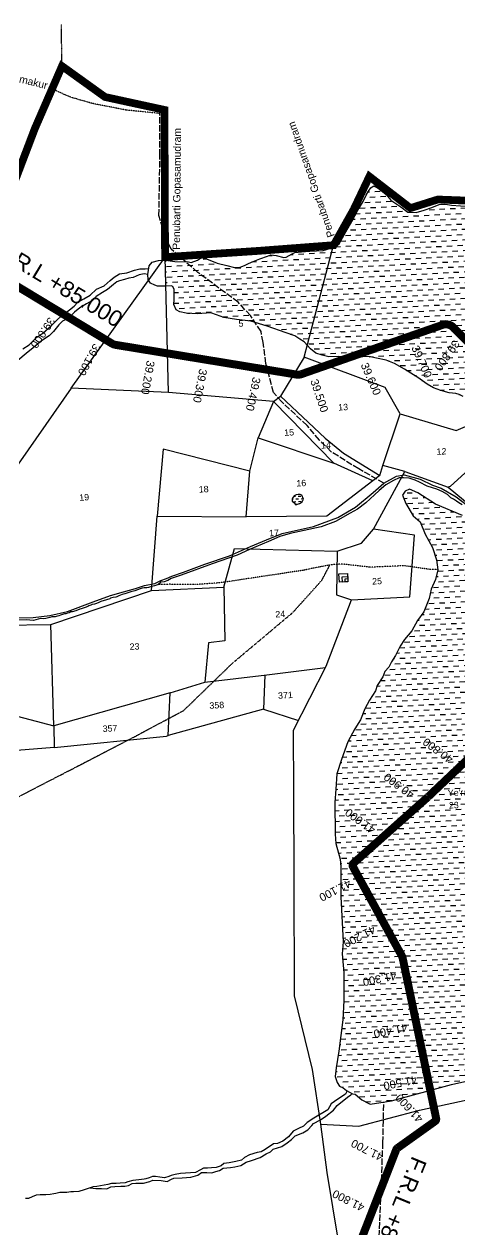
# Model space of a CAD drawing. Header units: inches. Extents: x 333501 to 344855, y 1583704 to 1591724.
# Drawn here: x 337324 to 338142, y 1585560 to 1587821 of the extents above; entities that cross this region are included whole.
import ezdxf

# ---------------------------------------------------------------- set-up
doc = ezdxf.new("R2010")
doc.units = ezdxf.units.IN
doc.header["$MEASUREMENT"] = 0
for name, pattern in [('ACAD_ISO02W100', [15, 12, -3]), ('ACAD_ISO03W100', [30, 12, -18]), ('ACAD_ISO07W100', [3, 0, -3]), ('BORDER', [1.75, 0.5, -0.25, 0.5, -0.25, 0, -0.25])]:
    doc.linetypes.add(name, pattern=pattern)
for name, color, linetype in [('BLOCK', 7, 'Continuous'), ('CARTTRACK', 30, 'ACAD_ISO02W100'), ('NALA', 4, 'Continuous'), ('SQUAREWELL', 5, 'Continuous'), ('SURVEY_BND', 7, 'Continuous'), ('SURVEY_NO', 7, 'Continuous'), ('WATER_BODY', 4, 'Continuous')]:
    doc.layers.add(name, color=color, linetype=linetype)
for name, color, linetype, lineweight in [('FOOTPATH', 150, 'ACAD_ISO07W100', 30), ('ROAD', 1, 'Continuous', 25), ('VILL_BOUNDARY', 6, 'BORDER', 30)]:
    doc.layers.add(name, color=color, linetype=linetype, lineweight=lineweight)
doc.styles.get("Standard").update_dxf_attribs({"font": 'arial.ttf'})
pattern_1 = [(3.0716, (336183.179, 1589066.173), (9.411546, 10.478884), [9.959523, -9.959523])]

msp = doc.modelspace()

# ---------------------------------------------------------------- hatches: boundary and pattern name
at = {"layer": 'WATER_BODY'}
h = msp.add_hatch(dxfattribs=at)
h.set_pattern_fill('DASH', color=256, scale=79.676184, angle=3.0716, style=0)
h.set_pattern_definition(pattern_1)
h.paths.add_polyline_path([(338574.3, 1587274.3), (338572.4, 1587285.6), (338564.6, 1587302.7), (338544.7, 1587320.2), (338520.5, 1587333.4), (338480.7, 1587348.2), (338443.2, 1587359), (338412.2, 1587371.2), (338391.2, 1587380), (338362.3, 1587407.6), (338320.8, 1587442.7), (338289.5, 1587468.1), (338280.1, 1587473.5), (338266.3, 1587475.2), (338247.9, 1587476.5), (338204, 1587479.4), (338160, 1587478.6), (338126.3, 1587481.2), (338118.8, 1587482.6), (338112.3, 1587483.3), (338102.8, 1587482.6), (338089.2, 1587477.2), (338074.5, 1587471.8), (338059.9, 1587467.7), (338043.9, 1587468.2), (338031.2, 1587477.9), (338012.4, 1587490.5), (338003.2, 1587501.1), (337994.2, 1587509), (337988.2, 1587513.3), (337981.1, 1587517.6), (337979.2, 1587517.2), (337974.7, 1587513.5), (337970.2, 1587507.5), (337966.1, 1587500.2), (337960.1, 1587488.4), (337950.4, 1587472), (337939, 1587450.8), (337927.6, 1587431.3), (337915.3, 1587409.1), (337908, 1587403.2), (337903.8, 1587401.9), (337855.6, 1587218.4), (337861.2, 1587212.1), (337871.7, 1587204), (337883.1, 1587200.3), (337895.7, 1587197.1), (337914, 1587197.8), (337937.7, 1587195.8), (337970.8, 1587197.4), (337985.3, 1587194.8), (338003.5, 1587190.7), (338018.9, 1587184.7), (338037.7, 1587173.6), (338049.5, 1587166.5), (338062.8, 1587158.3), (338080.2, 1587146), (338092.5, 1587139.2), (338105.9, 1587134.1), (338121.7, 1587129.7), (338134.1, 1587128.5), (338140.7, 1587126.1), (338147.9, 1587122.9), (338153.9, 1587117.2), (338164.6, 1587112.6), (338174.5, 1587109.5), (338185, 1587107.2), (338194.2, 1587103.7), (338207, 1587098.7), (338227.8, 1587088.2), (338237.7, 1587083.1), (338240.8, 1587080), (338245.8, 1587094.6), (338361.8, 1587048.6), (338438.7, 1587014.1), (338454, 1586991.3), (338460.1, 1586991.6), (338465.7, 1586991.9), (338472.6, 1586992.3), (338481.3, 1586994), (338489.6, 1586995.5), (338502.7, 1586995.6), (338508.7, 1586995.9), (338520.3, 1586994.4), (338527.9, 1586995.8), (338540, 1586997.4), (338536.4, 1587029.5), (338534, 1587069.6), (338528.8, 1587109.9), (338531.5, 1587136.7), (338544.1, 1587173.7), (338557.6, 1587206.9), (338567.3, 1587235.9)])
h.paths.add_polyline_path([(338476.4, 1587078.5), (338482.1, 1587079.1), (338487.7, 1587069.3), (338487.2, 1587060.9), (338471.6, 1587061.7), (338472.9, 1587069.1), (338470.5, 1587069.1)], flags=16)
h.paths.add_polyline_path([(338245.8, 1587094.6), (338240.8, 1587080), (338246.8, 1587074.1), (338251.2, 1587067), (338256.5, 1587053.3), (338262.6, 1587044.7), (338270.5, 1587036.2), (338286.1, 1587023.9), (338305.6, 1587009.7), (338320.1, 1587002.1), (338332.3, 1586997.8), (338343.4, 1586996.4), (338352, 1586994.1), (338363.8, 1586993.3), (338370.8, 1586993.3), (338376.6, 1586993.6), (338385.4, 1586993.9), (338391, 1586995.5), (338394.6, 1586996.4), (338408.1, 1586997.5), (338415.9, 1586997.9), (338418.9, 1586996.4), (338427.3, 1586994.4), (338434.8, 1586994.8), (338441.7, 1586992.5), (338447.5, 1586990.9), (338454, 1586991.3), (338438.7, 1587014.1), (338361.8, 1587048.6)], flags=17)
h.paths.add_polyline_path([(337903.8, 1587401.9), (337885.5, 1587396.6), (337860.3, 1587394.8), (337844.6, 1587393.9), (337831.9, 1587392.6), (337826.8, 1587390.2), (337816.1, 1587384.1), (337811.5, 1587383.5), (337797.1, 1587387), (337786.9, 1587388.1), (337780.6, 1587385.5), (337766.4, 1587380.5), (337753.9, 1587376), (337745.3, 1587372.2), (337737.3, 1587368.3), (337729.6, 1587364.9), (337724.8, 1587364.2), (337718.9, 1587364.4), (337704.2, 1587368.3), (337686.1, 1587372.9), (337669.6, 1587379.3), (337662.1, 1587382.1), (337656.9, 1587383), (337649.4, 1587378.5), (337637.6, 1587373.9), (337632.7, 1587374.8), (337627.1, 1587375), (337650.1, 1587355.2), (337725.9, 1587299.2), (337748.6, 1587274.3), (337757.1, 1587261.5), (337780.1, 1587254.6), (337815.5, 1587241.8), (337831.9, 1587236.3), (337841.4, 1587230.2), (337849.8, 1587224.9), (337855.6, 1587218.4)])
h.paths.add_polyline_path([(337650.1, 1587355.2), (337627.1, 1587375), (337606.7, 1587375.6), (337589.4, 1587378.3), (337588.6, 1587378.3), (337589.8, 1587329.7), (337599.8, 1587330.3), (337603.2, 1587328.9), (337605.5, 1587323.1), (337605.8, 1587316), (337605.4, 1587304.2), (337605.2, 1587295.2), (337609.4, 1587284.9), (337616.5, 1587281.5), (337627.9, 1587278.9), (337649.1, 1587277.8), (337674.1, 1587279.5), (337685.3, 1587276), (337698.9, 1587270.9), (337722.5, 1587266.9), (337749.4, 1587263.8), (337757.1, 1587261.5), (337748.6, 1587274.3), (337725.9, 1587299.2)])
h.paths.add_polyline_path([(338156.9, 1587218.5), (338242.2, 1587223.1), (338241.2, 1587241.7), (338155.9, 1587237.1)], flags=24)
h.paths.add_polyline_path([(338198.6, 1587250.5), (338213.5, 1587251.3), (338212.5, 1587269.4), (338197.6, 1587268.6)], flags=24)
h.paths.add_polyline_path([(338328.4, 1587001.9), (338352.1, 1587003.1), (338351.1, 1587021.3), (338327.5, 1587020)], flags=24)
h = msp.add_hatch(dxfattribs=at)
h.set_pattern_fill('DASH', color=256, scale=79.676184, angle=3.0716, style=0)
h.set_pattern_definition(pattern_1)
h.paths.add_polyline_path([(338384, 1586651.5), (338392.8, 1586668.7), (338405.2, 1586680.8), (338406.4, 1586691.5), (338403.1, 1586732.7), (338389.1, 1586805), (338373.1, 1586825.3), (338343.5, 1586834.8), (338296.4, 1586844.6), (338239.4, 1586858.8), (338194.5, 1586875.3), (338146.9, 1586899.8), (338096.3, 1586920.6), (338062.7, 1586941.8), (338047.3, 1586949), (338039.4, 1586945.2), (338034, 1586937.5), (338040.3, 1586922.1), (338054, 1586899.2), (338067.3, 1586887.6), (338076.4, 1586864.5), (338090.3, 1586839.9), (338098, 1586816.6), (338100.2, 1586798), (338095.8, 1586779.3), (338087.8, 1586761.2), (338084.3, 1586743.9), (338074.1, 1586718.9), (338062.1, 1586702.8), (338051.5, 1586683.1), (338037.6, 1586667), (338029.7, 1586654.9), (338021, 1586637), (338013.6, 1586625.5), (338008.2, 1586615.3), (338000.8, 1586606.9), (337997.3, 1586596.9), (337986.4, 1586581), (337983.3, 1586570.9), (337972.2, 1586553.6), (337963.4, 1586537.2), (337955.4, 1586516.3), (337944.9, 1586499.6), (337931.7, 1586475.6), (337919.9, 1586442.3), (337911.1, 1586415.1), (337908.7, 1586386.7), (337907.1, 1586361.7), (337907.6, 1586302.2), (337908.9, 1586285), (337917.4, 1586255.5), (337918.1, 1586241.1), (337918.4, 1586184.9), (337922.5, 1586100.3), (337921.2, 1586077.7), (337924, 1586042.3), (337924.3, 1585990.7), (337922.3, 1585954.2), (337914.5, 1585895.6), (337909.6, 1585864.5), (337907.9, 1585848.2), (337911.7, 1585837), (337916.2, 1585830), (337922.8, 1585826.9), (337929, 1585822), (337940.5, 1585815.5), (337945.1, 1585815.1), (337958.1, 1585804.1), (337973.6, 1585795.9), (338013.3, 1585802.5), (338126, 1585833.2), (338213.2, 1585852.5), (338261.6, 1585862.8), (338318.4, 1585881.5), (338351.6, 1585900.7), (338362.5, 1585919.1), (338380.1, 1585966.2), (338409, 1586034.2), (338444.9, 1586132.1), (338466.8, 1586185.1), (338452, 1586290.1), (338441.6, 1586343.4), (338423.9, 1586404.6), (338416.4, 1586447.7), (338411.2, 1586484.9), (338408.5, 1586501), (338398.3, 1586536.3), (338390.3, 1586567.9)])
h.paths.add_polyline_path([(338118.6, 1586346.7), (338142.3, 1586348), (338141.3, 1586366.2), (338117.6, 1586364.9)], flags=24)
h.paths.add_polyline_path([(338103.7, 1586376.5), (338212.4, 1586382.4), (338211.4, 1586401.1), (338102.7, 1586395.3)], flags=24)
h = msp.add_hatch(dxfattribs=at)
h.set_pattern_fill('DASH', color=256, scale=159.352368, angle=3.0716, style=0)
h.set_pattern_definition([(3.0716, (336183.18, 1589066.173), (18.82309, 20.95777), [19.91905, -19.91905])])
h.paths.add_polyline_path([(337848.2, 1586930.1), (337845, 1586937.8), (337841.9, 1586939.2), (337838.4, 1586939), (337834.3, 1586938.5), (337830.8, 1586936.7), (337828.9, 1586934), (337827.3, 1586930.6), (337827.3, 1586926.4), (337830, 1586924), (337833.7, 1586919.6), (337840.6, 1586922.1), (337846, 1586925.1)])
h = msp.add_hatch(dxfattribs=at)
h.set_pattern_fill('DASH', color=256, scale=39.838092, angle=3.0716, style=0)
h.set_pattern_definition([(3.0716, (336183.179, 1589066.1735), (4.705773, 5.239442), [4.979761, -4.979761])])
h.paths.add_polyline_path([(337848.2, 1586930.1), (337845, 1586937.8), (337841.9, 1586939.2), (337838.4, 1586939), (337834.3, 1586938.5), (337830.8, 1586936.7), (337828.9, 1586934), (337827.3, 1586930.6), (337827.3, 1586926.4), (337830, 1586924), (337833.7, 1586919.6), (337840.6, 1586922.1), (337846, 1586925.1)])

# ---------------------------------------------------------------- linework, layer by layer
at = {"layer": 'BLOCK', "color": 1, "const_width": 15}
msp.add_lwpolyline([(337908.8, 1585419.8), (338022.5, 1585711.1, -0.145915), (338024.2, 1585713.4), (338095.3, 1585764.1, 0.297761), (338097.3, 1585769.2), (338034.6, 1586069.1, 0.074135), (338032.6, 1586074.6), (337940.9, 1586241.5, -0.350019), (337942, 1586247.6), (338081.8, 1586371.8, 0.007997), (338082.2, 1586372.2), (338378.8, 1586653.1, 0.17359), (338384.9, 1586665.1), (338404.3, 1586819.1, 0.146508), (338402.4, 1586830.4), (338262.4, 1587115.1, 0.079668), (338258.8, 1587120.3), (338129.9, 1587251.9, 0.290687), (338109, 1587256.8), (337844.8, 1587164.7, -0.125126), (337835, 1587163.8), (337495.8, 1587219.4, -0.095471), (337488.7, 1587222), (337309.7, 1587330.1, 0.000595)], format="xyb", dxfattribs=at)
at = {"layer": 'BLOCK', "color": 2}
for p in [(337385.6, 1587284.2), (337471.3, 1587232.5), (338051, 1587236.6), (338141, 1587240.6), (337566.9, 1587207.7), (337956.5, 1587203.6), (337665.5, 1587191.6), (337764.2, 1587175.4), (337862.1, 1587170.7), (338141, 1586427.9), (338068, 1586359.6), (337993.2, 1586293.2), (337952.8, 1586219.8), (338001, 1586132.2), (338040.4, 1586041.3), (338060.9, 1585943.4), (338081.4, 1585845.5), (338082.1, 1585754.7), (338013, 1585686.9), (337976.7, 1585593.8)]:
    msp.add_point(p, dxfattribs=at)
at = {"layer": 'CARTTRACK'}
for points in [[(337999.3, 1586960.2), (337952, 1586986.8), (337900.5, 1587018.9), (337878.2, 1587041.1), (337855.1, 1587068.3), (337807.4, 1587112.6), (337791.9, 1587130), (337777.9, 1587184.8), (337772.6, 1587223.9), (337768.6, 1587244.3), (337748.6, 1587274.3), (337725.9, 1587299.2), (337650.1, 1587355.2), (337599.8, 1587398.6), (337588.3, 1587423.4), (337577.1, 1587461.7), (337578.8, 1587574.5), (337579, 1587661.7)], [(337571.1, 1584075.2), (337591, 1584094.3), (337610.5, 1584121.4), (337650.5, 1584203.5), (337676.8, 1584265.2), (337711.5, 1584348.8), (337743.6, 1584429.1), (337773.7, 1584501.3), (337812.8, 1584628.9), (337841.6, 1584757), (337870.9, 1584888.2), (337914, 1584992.7), (337944.6, 1585122.1), (337975.1, 1585257.7), (337989.1, 1585402.5), (337990.6, 1585547.6), (337997.4, 1585723.6), (337999, 1585800.1)]]:
    msp.add_lwpolyline(points, dxfattribs=at)
at = {"layer": 'FOOTPATH', "ltscale": 0.002}
for points in [[(337579, 1587653.2), (337514.6, 1587659.6), (337450.5, 1587672.3), (337412.7, 1587683.2), (337387.1, 1587694.1), (337376.9, 1587700.2)], [(335882, 1585960.4), (335919.3, 1585958.9), (335935.5, 1585963.2), (335968.2, 1585982.4), (336106, 1586017.4), (336232.4, 1586050.9), (336366.4, 1586090.9), (336514.5, 1586127.6), (336750.8, 1586179.4), (336843.9, 1586201.1), (336994.7, 1586254.7), (337187.1, 1586318.8), (337302.4, 1586366.7), (337523.2, 1586480.8), (337623.5, 1586534.1), (337714.7, 1586622.4), (337828.8, 1586718.2), (337883.3, 1586778.9), (337898, 1586807)], [(338100.2, 1586798), (338084.1, 1586798.7), (338037.3, 1586805.4), (337973.7, 1586802.6), (337920.2, 1586808.6), (337898, 1586807), (337847.6, 1586796.8), (337747.4, 1586781.7), (337692.6, 1586773.5), (337644.2, 1586769.9), (337596.4, 1586770.6), (337574.8, 1586769.9)]]:
    msp.add_lwpolyline(points, dxfattribs=at)
at = {"layer": 'NALA'}
for points in [[(337321.3, 1587212.3), (337333.3, 1587219.3), (337347.8, 1587234), (337358.9, 1587241.1), (337374.6, 1587255.4), (337385.4, 1587265.9), (337393.9, 1587274.1), (337409, 1587285), (337418.1, 1587292.2), (337424.9, 1587299.3), (337435.8, 1587305.6), (337447.7, 1587312.3), (337459.7, 1587323.6), (337474.2, 1587330.2), (337485.5, 1587340.2), (337493.1, 1587346.2), (337503.3, 1587352.8), (337516.9, 1587354.7), (337530.9, 1587359.4), (337541.4, 1587361.7), (337551.4, 1587361.8), (337557.9, 1587362.3)], [(337556, 1587351.5), (337549.1, 1587352.3), (337539.7, 1587350.7), (337528.7, 1587345.9), (337520.8, 1587344.6), (337512.5, 1587342.2), (337503.2, 1587339.7), (337497.8, 1587337.3), (337491.6, 1587332.8), (337480.6, 1587323.1), (337471.2, 1587317.6), (337459.2, 1587310.3), (337452.2, 1587302.7), (337441.3, 1587296.1), (337428.8, 1587288.6), (337418.7, 1587281), (337406.7, 1587269.1), (337395.8, 1587263.6), (337389, 1587256.8), (337379.2, 1587244.7), (337371.2, 1587236.1), (337356.8, 1587227.3), (337340.9, 1587213.6), (337327.6, 1587203), (337312.1, 1587190.4)], [(337930.5, 1585821.1), (337927.1, 1585814.7), (337913, 1585805.5), (337900.4, 1585796.4), (337893.8, 1585785.7), (337867.9, 1585770.1), (337855.5, 1585761.8), (337848.3, 1585754.6), (337839.1, 1585750.7), (337828.8, 1585745.3), (337820.4, 1585734.8), (337809.5, 1585727), (337799.4, 1585722.2), (337792.1, 1585721.8), (337776.2, 1585710.8), (337768.8, 1585706.7), (337761.4, 1585705.2), (337746.9, 1585701), (337737.4, 1585696.4), (337731.8, 1585691.1), (337721.4, 1585688.8), (337709.1, 1585686), (337698.9, 1585684.6), (337693.9, 1585680.6), (337684.5, 1585677.4), (337675.8, 1585676.6), (337668.4, 1585676.2), (337660.9, 1585675.9), (337655.1, 1585672.9), (337645.9, 1585667.8), (337626.8, 1585666.5), (337617.2, 1585666.4), (337607.6, 1585664.1), (337599.8, 1585662.3), (337595.3, 1585660.7), (337587.7, 1585658.2), (337578.8, 1585659.5), (337570.8, 1585660.5), (337564.7, 1585660.5), (337558.5, 1585658.1), (337552.6, 1585656.1), (337549.3, 1585655.3), (337539.4, 1585654.1), (337533.9, 1585653.8), (337528.3, 1585653.3), (337518.9, 1585650.2), (337513.8, 1585648.5), (337504.2, 1585648), (337496.5, 1585647.6), (337488.2, 1585647.1), (337481, 1585645.6), (337460.4, 1585641.9), (337453.3, 1585641.1), (337447.9, 1585639.5), (337458.4, 1585637.8), (337469.2, 1585637.9), (337479.5, 1585637.3), (337482.8, 1585639.4), (337486.7, 1585641.1), (337494.2, 1585641.5), (337505.8, 1585642.1), (337513.1, 1585642.5), (337519.9, 1585643.8), (337526.5, 1585647.3), (337533.9, 1585648.1), (337542.7, 1585647.8), (337548.3, 1585648.1), (337560.2, 1585651.2), (337565.8, 1585653.8), (337581.3, 1585653.1), (337592.3, 1585650.9), (337600.4, 1585655.3), (337605, 1585657.4), (337620.6, 1585658), (337636.8, 1585659.2), (337649.7, 1585663), (337656.8, 1585667.8), (337667.2, 1585667.9), (337676.2, 1585667.5), (337683.8, 1585669.6), (337690.6, 1585671.6), (337697.3, 1585675.9), (337711.4, 1585677.5), (337719.2, 1585678.4), (337731, 1585681.4), (337741, 1585687.5), (337750.6, 1585690.6), (337766.7, 1585696.4), (337778.1, 1585703), (337786.1, 1585706.9), (337791.2, 1585711.9), (337807.8, 1585716.9), (337817.5, 1585723.3), (337826.1, 1585730.1), (337832.8, 1585736.6), (337847.3, 1585742.1), (337856.3, 1585747.8), (337864, 1585756.3), (337866.8, 1585759.6), (337880.3, 1585766.8), (337890.4, 1585773.8), (337904.6, 1585784.7), (337911.3, 1585793.6), (337931.1, 1585809), (337937.4, 1585813.7), (337939.5, 1585816.1)], [(337447.9, 1585639.5), (337436.6, 1585635.5), (337426.5, 1585632.5), (337416.6, 1585631.7), (337411.6, 1585631.5), (337404.1, 1585630.8), (337395.8, 1585630.8), (337391, 1585630.6), (337383.8, 1585628.6), (337380, 1585627.7), (337372.9, 1585626.9), (337364.5, 1585626.4), (337354.2, 1585625.9), (337346.9, 1585625.2), (337339.3, 1585622.5), (337332.3, 1585619.2), (337326.4, 1585619.1)]]:
    msp.add_lwpolyline(points, dxfattribs=at)
at = {"layer": 'ROAD'}
for points in [[(337287.6, 1586707.4), (337341.1, 1586708.3), (337372.3, 1586712.2), (337405.6, 1586719.5), (337453.7, 1586738), (337486.2, 1586749.3), (337510.4, 1586756.7), (337533.2, 1586762.8), (337549.9, 1586768.4), (337569.1, 1586772.2), (337580.5, 1586778), (337591.2, 1586781.5), (337601.3, 1586786), (337622.9, 1586793.2), (337662.9, 1586808.3), (337709.4, 1586823.7), (337749.1, 1586841.4), (337779.1, 1586853.9), (337808.2, 1586866.1), (337867.1, 1586879), (337912.9, 1586895.6), (337946, 1586915), (337979.3, 1586942.9), (337999.3, 1586960.2), (338022.7, 1586973.3), (338037.5, 1586975.9), (338067.5, 1586967.6), (338090.2, 1586956.5), (338106.7, 1586950.6), (338134.6, 1586934.8), (338166.7, 1586910.3)], [(338146, 1586919.7), (338139.9, 1586923.1), (338135.2, 1586926.5), (338129.7, 1586929.9), (338124.8, 1586932.8), (338118.8, 1586938.7), (338108.5, 1586944.7), (338098.4, 1586948.7), (338090.5, 1586951.2), (338080.7, 1586954.7), (338066.3, 1586961.8), (338057.7, 1586965.6), (338046.5, 1586969.5), (338036.1, 1586970.4), (338028, 1586970), (338017.2, 1586965.4), (338002.8, 1586957.3), (337990.5, 1586946.4), (337981.3, 1586938.1), (337965, 1586923.5), (337949.7, 1586911.7), (337936.2, 1586903.9), (337908.5, 1586888.4), (337881.7, 1586878.5), (337849.4, 1586871.6), (337823.5, 1586866.1), (337804.1, 1586859.9), (337782.4, 1586851), (337747.1, 1586836.1), (337724, 1586825.2), (337676.6, 1586808.7), (337618.8, 1586787.5), (337599.8, 1586781.2), (337593.9, 1586777.8), (337586.7, 1586775.5), (337580.1, 1586774.3), (337578.6, 1586772.6), (337574.8, 1586769.9), (337572.6, 1586769.2), (337568.5, 1586767.7), (337561.3, 1586765.6), (337557.3, 1586764.4), (337554.3, 1586764.2), (337549, 1586763.9), (337545.5, 1586763.3), (337543.9, 1586763), (337541.5, 1586762), (337531.6, 1586758.3), (337524, 1586756.2), (337518.8, 1586754.5), (337513.2, 1586752.7), (337508, 1586751.4), (337504.6, 1586750.4), (337501.5, 1586749.1), (337498.3, 1586747.4), (337496.4, 1586746.5), (337491.2, 1586745.6), (337486.3, 1586744.7), (337484.6, 1586743.4), (337478.9, 1586741.3), (337468, 1586738.1), (337464.2, 1586736.4), (337460, 1586734.6), (337456.3, 1586733.4), (337451.7, 1586733), (337449.1, 1586731.8), (337445.4, 1586730), (337443.4, 1586729.2), (337438.5, 1586727.2), (337434.5, 1586725.8), (337430.8, 1586724.9), (337428.6, 1586724.1), (337421.2, 1586721), (337414.2, 1586719), (337411.8, 1586718.7), (337408.4, 1586717.2), (337405.7, 1586716.6), (337402.2, 1586715.5), (337399.6, 1586715), (337395.8, 1586714), (337392.4, 1586713), (337389.1, 1586711.8), (337384.4, 1586710.1), (337382.1, 1586709.9), (337375.8, 1586709.6), (337372.5, 1586708.6), (337365, 1586706.7), (337359.9, 1586706.1), (337354.6, 1586706.7), (337341.6, 1586702.8), (337328.1, 1586703.9), (337311, 1586703.4)]]:
    msp.add_lwpolyline(points, dxfattribs=at)
at = {"layer": 'SQUAREWELL'}
for points in [[(337914.8, 1586790.1), (337931, 1586790.9), (337931.8, 1586775.2), (337915.7, 1586774.4)], [(337920.8, 1586784.9), (337931.3, 1586785.5), (337931.8, 1586775.2), (337921.4, 1586774.7)], [(337926.5, 1586781.1), (337931.5, 1586781.3), (337931.8, 1586775.2), (337926.8, 1586775)]]:
    msp.add_lwpolyline(points, close=True, dxfattribs=at)
at = {"layer": 'SURVEY_BND'}
for points in [[(337849.8, 1587196.5), (337904.9, 1587406.3)], [(337594.8, 1587129.9), (337412.3, 1587138.2), (337588.5, 1587383.9)], [(337792.3, 1587113.2), (337594.8, 1587129.9), (337588.5, 1587383.9)], [(338029.9, 1587089.9), (338001.7, 1587139.3), (337849.8, 1587196.5), (337805.4, 1587123.3), (337888.9, 1587044.8), (337923.1, 1587016.7), (337991.8, 1586974.7), (337997.2, 1586993.5)], [(337412.3, 1587138.2), (337184, 1586811.9), (337169.9, 1586698.2), (337192.3, 1586692.6), (337374.1, 1586695.4), (337562.8, 1586759.2), (337574, 1586898.5)], [(337792.3, 1587113.2), (337763.2, 1587045.1), (337905.4, 1586997.6)], [(337991.8, 1586974.7), (337978.7, 1586964.4), (337905.4, 1586997.6), (337792.3, 1587113.2), (337805.4, 1587123.3)], [(338038.7, 1586982), (337997.2, 1586993.5), (338029.9, 1587089.9), (338134.6, 1587058.8), (338186.2, 1587080.7), (338239.5, 1587076.2)], [(337978.7, 1586964.4), (337892.4, 1586898.3), (337740.7, 1586896.8), (337747.7, 1586982.6), (337763.2, 1587045.1)], [(337747.7, 1586982.6), (337584.9, 1587023.7), (337574, 1586898.5), (337740.7, 1586896.8)], [(338226.2, 1587003.2), (338200.9, 1587024.5), (338123.6, 1586953.9), (338119.7, 1586952.5)], [(337880.8, 1585758.5), (337865, 1585860.8), (337831.7, 1585998.9), (337830.8, 1586221.9), (337830, 1586382.1), (337829.4, 1586496.9), (337891, 1586617.3), (337938.3, 1586741.3), (338047.8, 1586746.8), (338056.5, 1586862.8), (337979.7, 1586874.2), (338038.7, 1586982), (338119.7, 1586952.5), (338163.2, 1586916.9), (338252.4, 1586874.8), (338359.7, 1586849.6), (338411.4, 1586841.8)], [(337562.8, 1586759.2), (337698.6, 1586765), (337718.9, 1586837.7), (337911.2, 1586832.7), (337957.3, 1586847.8), (337979.7, 1586874.2)], [(337911.2, 1586832.7), (337910.3, 1586750.9), (337938.3, 1586741.3)], [(337698.6, 1586765), (337700.6, 1586664.8), (337670.1, 1586660.7), (337663.1, 1586586.9), (337779.5, 1586600.6), (337889.5, 1586614.4)], [(337379.8, 1586505.2), (337374.1, 1586695.4)], [(337773.1, 1586536.5), (337594.4, 1586487.3), (337598.3, 1586567.3), (337663.1, 1586586.9)], [(337775.8, 1586600.2), (337773.1, 1586536.5), (337838.8, 1586515.3)], [(337380.1, 1586464.9), (337083.5, 1586441.1), (337087.6, 1586581.9), (337379.8, 1586505.2)], [(337598.3, 1586567.3), (337379.8, 1586505.2), (337380.1, 1586464.9), (337591, 1586486.2), (337594.4, 1586487.3)], [(339181.3, 1585257.4), (339154.8, 1585231.1), (338822.5, 1585143.8), (338653.7, 1585098.5), (338403.1, 1585050.5), (338254.1, 1585031.2), (337996.9, 1585003.5), (337969.8, 1585185.3), (337935.5, 1585410.8), (337892.8, 1585667.7), (337880.8, 1585758.5), (337952, 1585754.8), (338065.9, 1585785.1), (338216.4, 1585817.5), (338311.8, 1585811.4), (338326.8, 1585772.4)]]:
    msp.add_lwpolyline(points, dxfattribs=at)
at = {"layer": 'VILL_BOUNDARY'}
msp.add_lwpolyline([(337395.1, 1587742), (337393.9, 1587820.7)], dxfattribs=at)
at = {"layer": 'VILL_BOUNDARY', "color": 6, "linetype": 'ACAD_ISO03W100', "lineweight": -2, "ltscale": 3, "const_width": 14.5}
msp.add_lwpolyline([(337282.1, 1587461.9), (337344.2, 1587625.1), (337395.1, 1587742), (337475.8, 1587684.1), (337587.3, 1587659.9), (337588.1, 1587495.5), (337588.5, 1587383.9), (337764.7, 1587395.7), (337904.9, 1587406.3), (337942.4, 1587473), (337972, 1587535.1), (338049, 1587475.8), (338100.3, 1587491.9), (338268.3, 1587485.6)], dxfattribs=at)
at = {"layer": 'WATER_BODY'}
for points in [[(338147.9, 1587122.9), (338140.7, 1587126.1), (338134.1, 1587128.5), (338121.7, 1587129.7), (338105.9, 1587134.1), (338092.5, 1587139.2), (338080.2, 1587146), (338062.8, 1587158.3), (338049.5, 1587166.5), (338037.7, 1587173.6), (338018.9, 1587184.7), (338003.5, 1587190.7), (337985.3, 1587194.8), (337970.8, 1587197.4), (337937.7, 1587195.8), (337914, 1587197.8), (337895.7, 1587197.1), (337883.1, 1587200.3), (337871.7, 1587204), (337861.2, 1587212.1), (337849.8, 1587224.9), (337841.4, 1587230.2), (337831.9, 1587236.3), (337815.5, 1587241.8), (337780.1, 1587254.6), (337749.4, 1587263.8), (337722.5, 1587266.9), (337698.9, 1587270.9), (337685.3, 1587276), (337674.1, 1587279.5), (337649.1, 1587277.8), (337627.9, 1587278.9), (337616.5, 1587281.5), (337609.4, 1587284.9), (337605.2, 1587295.2), (337605.4, 1587304.2), (337605.8, 1587316), (337605.5, 1587323.1), (337603.2, 1587328.9), (337599.8, 1587330.3), (337588.8, 1587329.7), (337581.6, 1587329.2), (337574.3, 1587329.2), (337569.3, 1587331.5), (337560.9, 1587334.9), (337556.5, 1587342), (337556, 1587351.5), (337558.8, 1587367.4), (337564.5, 1587374.2), (337576.2, 1587377.7), (337589.4, 1587378.3), (337606.7, 1587375.6), (337632.7, 1587374.8), (337637.6, 1587373.9), (337649.4, 1587378.5), (337656.9, 1587383), (337662.1, 1587382.1), (337669.6, 1587379.3), (337686.1, 1587372.9), (337704.2, 1587368.3), (337718.9, 1587364.4), (337724.8, 1587364.2), (337729.6, 1587364.9), (337737.3, 1587368.3), (337745.3, 1587372.2), (337753.9, 1587376), (337766.4, 1587380.5), (337780.6, 1587385.5), (337786.9, 1587388.1), (337797.1, 1587387), (337811.5, 1587383.5), (337816.1, 1587384.1), (337826.8, 1587390.2), (337831.9, 1587392.6), (337844.6, 1587393.9), (337860.3, 1587394.8), (337885.5, 1587396.6), (337908, 1587403.2), (337915.3, 1587409.1), (337927.6, 1587431.3), (337939, 1587450.8), (337950.4, 1587472), (337960.1, 1587488.4), (337966.1, 1587500.2), (337970.2, 1587507.5), (337974.7, 1587513.5), (337979.2, 1587517.2), (337981.1, 1587517.6), (337988.2, 1587513.3), (337994.2, 1587509), (338003.2, 1587501.1), (338012.4, 1587490.5), (338031.2, 1587477.9), (338043.9, 1587468.2), (338059.9, 1587467.7), (338074.5, 1587471.8), (338089.2, 1587477.2), (338102.8, 1587482.6), (338112.3, 1587483.3), (338118.8, 1587482.6), (338126.3, 1587481.2), (338160, 1587478.6)], [(338146.9, 1586899.8), (338096.3, 1586920.6), (338062.7, 1586941.8), (338047.3, 1586949), (338039.4, 1586945.2), (338034, 1586937.5), (338040.3, 1586922.1), (338054, 1586899.2), (338067.3, 1586887.6), (338076.4, 1586864.5), (338090.3, 1586839.9), (338098, 1586816.6), (338100.2, 1586798), (338095.8, 1586779.3), (338087.8, 1586761.2), (338084.3, 1586743.9), (338074.1, 1586718.9), (338062.1, 1586702.8), (338051.5, 1586683.1), (338037.6, 1586667), (338029.7, 1586654.9), (338021, 1586637), (338013.6, 1586625.5), (338008.2, 1586615.3), (338000.8, 1586606.9), (337997.3, 1586596.9), (337986.4, 1586581), (337983.3, 1586570.9), (337972.2, 1586553.6), (337963.4, 1586537.2), (337955.4, 1586516.3), (337944.9, 1586499.6), (337931.7, 1586475.6), (337919.9, 1586442.3), (337911.1, 1586415.1), (337908.7, 1586386.7), (337907.1, 1586361.7), (337907.6, 1586302.2), (337908.9, 1586285), (337917.4, 1586255.5), (337918.1, 1586241.1), (337918.4, 1586184.9), (337922.5, 1586100.3), (337921.2, 1586077.7), (337924, 1586042.3), (337924.3, 1585990.7), (337922.3, 1585954.2), (337914.5, 1585895.6), (337909.6, 1585864.5), (337907.9, 1585848.2), (337911.7, 1585837), (337916.2, 1585830), (337922.8, 1585826.9), (337929, 1585822), (337940.5, 1585815.5), (337945.1, 1585815.1), (337958.1, 1585804.1), (337973.6, 1585795.9), (338013.3, 1585802.5), (338126, 1585833.2), (338213.2, 1585852.5)], [(337833.7, 1586919.6), (337840.6, 1586922.1), (337846, 1586925.1), (337848.2, 1586930.1), (337845, 1586937.8), (337841.9, 1586939.2), (337838.4, 1586939), (337834.3, 1586938.5), (337830.8, 1586936.7), (337828.9, 1586934), (337827.3, 1586930.6), (337827.3, 1586926.4), (337830, 1586924), (337833.7, 1586919.6)]]:
    msp.add_lwpolyline(points, dxfattribs=at)

# ---------------------------------------------------------------- texts
at = {"layer": 'BLOCK', "color": 1}
for rotation, p in [(328.8814, (337268.6, 1587388.6)), (247.6763, (338052.8, 1585700.4))]:
    msp.add_text('F.R.L +85.000', height=30, rotation=rotation, dxfattribs=at).set_placement(p)
at = {"layer": 'BLOCK', "color": 0}
for s, rotation, p in [('39.000', 235.8894, (337370.9, 1587272.6)), ('39.100', 240.9917, (337455.1, 1587223.2)), ('39.800', 234.3826, (338130.5, 1587229.8)), ('39.700', 294.0385, (338050.4, 1587214.3)), ('39.200', 259.8835, (337554.5, 1587191)), ('39.300', 259.0022, (337653, 1587175.5)), ('39.600', 293.6294, (337955.2, 1587182)), ('39.400', 257.8355, (337753.4, 1587160.1)), ('39.500', 288.6614, (337860.8, 1587152.1)), ('40.800', 143.5646, (338130.8, 1586445.7)), ('40.900', 143.5646, (338057.6, 1586379.8)), ('41.000', 143.5646, (337985, 1586313.5)), ('41.100', 207.34, (337932.9, 1586218)), ('41.200', 207.34, (337978.7, 1586131.5)), ('41.300', 191.3946, (338021.2, 1586044.5)), ('41.400', 191.3946, (338041.6, 1585947.4)), ('41.500', 191.3946, (338059.9, 1585849.7)), ('41.600', 132.9281, (338074, 1585770)), ('41.700', 153.1108, (337999.7, 1585702)), ('41.800', 153.1108, (337964.6, 1585607.4))]:
    msp.add_text(s, height=15, rotation=rotation, dxfattribs=at).set_placement(p)
at = {"layer": 'SURVEY_NO'}
for s, height, rotation, p in [('Ramakur', 13.94, 346.1255, (337289.5, 1587717.6)), ('Penubarti Gopasamudram', 13.943, 109.3182, (337907.1, 1587423.9)), ('Penubarti Gopasamudram', 13.943, 89.4839, (337616.4, 1587397.6)), ('5', 12, 3.0716, (337726.7, 1587253.3)), ('13', 11.95, 3.0716, (337913.7, 1587096.2)), ('15', 11.95, 3.0716, (337812.4, 1587048.8)), ('14', 11.95, 3.0716, (337881.4, 1587024.9)), ('12', 11.95, 3.0716, (338098.3, 1587013.2)), ('18', 11.95, 3.0716, (337652, 1586942.4)), ('16', 11.95, 3.0716, (337835.2, 1586953.8)), ('19', 11.95, 3.0716, (337427.7, 1586927.2)), ('17', 11.95, 3.0716, (337784, 1586860.5)), ('25', 11.95, 3.0716, (337977.3, 1586770)), ('24', 11.95, 3.0716, (337795.7, 1586708.3)), ('23', 11.95, 3.0716, (337522.3, 1586647.5)), ('371', 11.95, 3.0716, (337800.8, 1586556)), ('358', 11.95, 3.0716, (337672, 1586537.2)), ('357', 11.95, 3.0716, (337471.6, 1586493.8)), ("Ye'ra Cheruvu", 11.951, 3.0716, (338119.4, 1586373.3)), ('23', 11.95, 3.0716, (338121.4, 1586350.1))]:
    msp.add_text(s, height=height, rotation=rotation, dxfattribs=at).set_placement(p)

doc.saveas('drawing.dxf')
